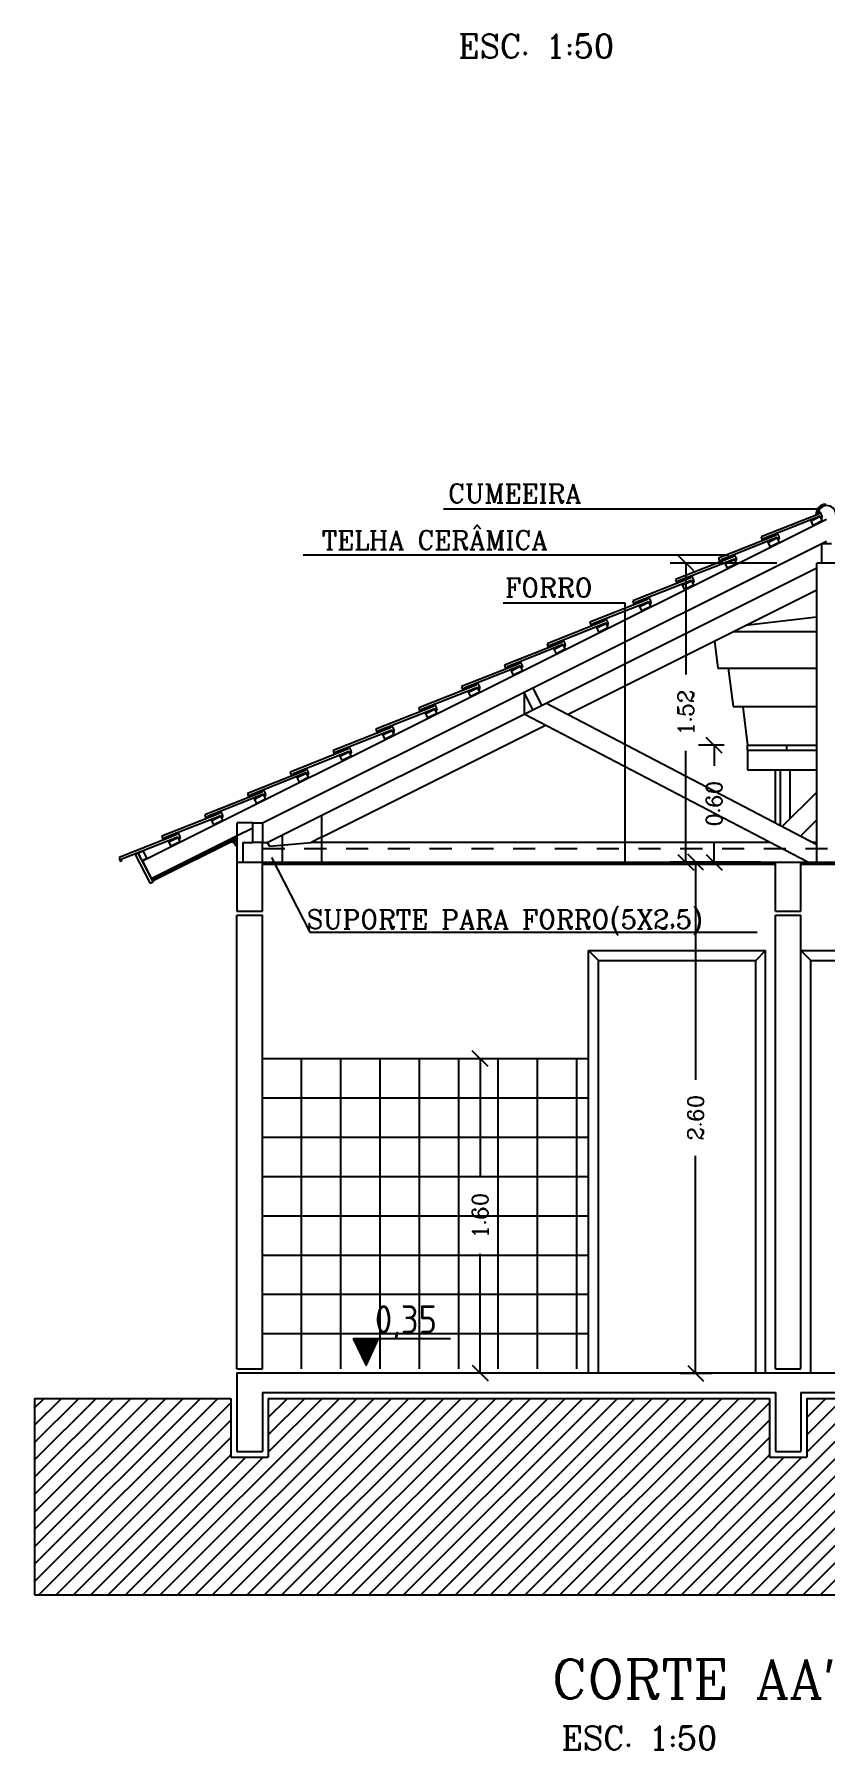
# Model space of a CAD drawing. Extents: x 121.8 to 221.5, y 86.6 to 106.4.
# Drawn here: x 192.78 to 196.8, y 86.59 to 95.32 of the extents above; entities that cross this region are included whole.
import ezdxf
from ezdxf.enums import TextEntityAlignment as Align

# ---------------------------------------------------------------- set-up
doc = ezdxf.new("R2010")
doc.units = 0
doc.header["$LTSCALE"] = 15
doc.linetypes.add('DASHED2', pattern=[0.375, 0.25, -0.125])
doc.layers.get('0').update_dxf_attribs({"linetype": 'CONTINUOUS'})
doc.layers.get('DEFPOINTS').update_dxf_attribs({"linetype": 'CONTINUOUS'})
for name, color, linetype in [('CONCRETO', 5, 'CONTINUOUS'), ('CORTETERRA', 244, 'CONTINUOUS'), ('COTAS', 244, 'CONTINUOUS'), ('JANELA', 5, 'CONTINUOUS'), ('MADEIRAME', 244, 'CONTINUOUS'), ('PAREDE', 7, 'CONTINUOUS'), ('PISO', 30, 'CONTINUOUS'), ('TELHADO', 20, 'CONTINUOUS'), ('TEXTO', 1, 'CONTINUOUS'), ('VISTAL', 30, 'CONTINUOUS'), ('VISTAP', 244, 'CONTINUOUS')]:
    doc.layers.add(name, color=color, linetype=linetype)
doc.styles.add('ROMANC', font='ROMANC.SHX')
doc.styles.get("Standard").update_dxf_attribs({"font": 'ISOCP'})
doc.dimstyles.get("Standard").update_dxf_attribs({"dimscale": 0.8, "dimtxt": 0.1, "dimasz": 0.1, "dimexe": 0.1, "dimexo": 0.95, "dimgap": 0.09, "dimtad": 0, "dimzin": 0, "dimtxsty": 'ROMANC', "dimblk1": 'OBLIQUE', "dimblk2": 'OBLIQUE', "dimsah": 1, "dimcen": 0.09, "dimclrt": 244, "dimaunit": 1, "dimazin": 3, "dimtfac": 1, "dimtofl": 0, "dimtmove": 0, "dimatfit": 3, "dimtolj": 1, "dimtzin": 0})

# ---------------------------------------------------------------- blocks, each defined once
blk = doc.blocks.new('*X4')
at = {"color": 0}
for p, q in [((191.8346, 96.81), (191.8357, 96.8112)), ((191.8352, 96.8088), (191.8375, 96.8112)), ((191.8357, 96.8076), (191.8392, 96.8112)), ((191.8363, 96.8064), (191.841, 96.8112)), ((191.8369, 96.8052), (191.8428, 96.8112)), ((191.8374, 96.804), (191.8445, 96.8112)), ((191.838, 96.8028), (191.8463, 96.8112)), ((191.8386, 96.8016), (191.8481, 96.8112)), ((191.8391, 96.8004), (191.8498, 96.8112)), ((191.8397, 96.7992), (191.8516, 96.8112)), ((191.8403, 96.798), (191.8534, 96.8112)), ((191.8408, 96.7968), (191.8551, 96.8112)), ((191.8414, 96.7956), (191.8569, 96.8112)), ((191.842, 96.7944), (191.8587, 96.8112)), ((191.8425, 96.7932), (191.8605, 96.8112)), ((191.8431, 96.792), (191.8622, 96.8112)), ((191.8436, 96.7908), (191.864, 96.8112)), ((191.8442, 96.7896), (191.8658, 96.8112)), ((191.8448, 96.7884), (191.8675, 96.8112)), ((191.8453, 96.7872), (191.8693, 96.8112)), ((191.8459, 96.786), (191.8711, 96.8112)), ((191.8465, 96.7848), (191.8728, 96.8112)), ((191.847, 96.7836), (191.8746, 96.8112)), ((191.8476, 96.7824), (191.8764, 96.8112)), ((191.8482, 96.7812), (191.8781, 96.8112)), ((191.8487, 96.78), (191.8799, 96.8112)), ((191.8493, 96.7788), (191.8817, 96.8112)), ((191.8499, 96.7776), (191.8834, 96.8112)), ((191.8504, 96.7764), (191.8852, 96.8112)), ((191.851, 96.7752), (191.887, 96.8112)), ((191.8516, 96.774), (191.8887, 96.8112)), ((191.8521, 96.7728), (191.8905, 96.8112)), ((191.8527, 96.7716), (191.8923, 96.8112)), ((191.8533, 96.7704), (191.894, 96.8112)), ((191.8538, 96.7692), (191.8958, 96.8112)), ((191.8544, 96.768), (191.8976, 96.8112)), ((191.855, 96.7668), (191.8972, 96.809)), ((191.8555, 96.7656), (191.8957, 96.8057)), ((191.8561, 96.7644), (191.8942, 96.8025)), ((191.8567, 96.7632), (191.8927, 96.7992)), ((191.8572, 96.762), (191.8913, 96.796)), ((191.8578, 96.7608), (191.8898, 96.7928)), ((191.8584, 96.7596), (191.8883, 96.7895)), ((191.8589, 96.7584), (191.8868, 96.7863)), ((191.8595, 96.7572), (191.8853, 96.783)), ((191.8601, 96.756), (191.8839, 96.7798)), ((191.8606, 96.7548), (191.8824, 96.7765)), ((191.8612, 96.7536), (191.8809, 96.7733)), ((191.8618, 96.7524), (191.8794, 96.77)), ((191.8623, 96.7512), (191.8779, 96.7668)), ((191.8629, 96.75), (191.8765, 96.7635)), ((191.8635, 96.7488), (191.875, 96.7603)), ((191.864, 96.7476), (191.8735, 96.757)), ((191.8646, 96.7464), (191.872, 96.7538)), ((191.8652, 96.7452), (191.8705, 96.7505)), ((191.8657, 96.744), (191.8691, 96.7473)), ((191.8663, 96.7428), (191.8676, 96.744))]:
    blk.add_line(p, q, dxfattribs=at)
blk = doc.blocks.new('_OBLIQUE')
at = {"color": 0, "linetype": 'BYBLOCK'}
blk.add_line((-0.5, -0.5), (0.5, 0.5), dxfattribs=at)
blk = doc.blocks.new('*D30')
at = {"color": 0, "linetype": 'BYBLOCK'}
for p, q in [((196.5532, 92.6292), (196.011, 92.6292)), ((196.091, 92.6292), (196.091, 92.0617)), ((196.091, 91.1064), (196.091, 91.6739)), ((196.4721, 91.1064), (196.011, 91.1064))]:
    blk.add_line(p, q, dxfattribs=at)
at = {"layer": 'DEFPOINTS', "color": 0, "linetype": 'BYBLOCK'}
for p in [(196.7132, 92.6292), (196.091, 91.1064), (196.6321, 91.1064)]:
    blk.add_point(p, dxfattribs=at)
at = {"color": 0, "linetype": 'BYBLOCK', "xscale": 0.08000000000000002, "yscale": 0.08000000000000002, "zscale": 0.08000000000000002}
for p, rotation in [((196.091, 92.6292), 90), ((196.091, 91.1064), 270)]:
    blk.add_blockref('_OBLIQUE', p, dxfattribs=dict(at, rotation=rotation))
at = {"color": 244, "linetype": 'BYBLOCK', "insert": (196.091, 91.8678), "char_height": 0.08, "attachment_point": 5, "rotation": 90, "style": 'ROMANC'}
blk.add_mtext('\\A1;1.52', dxfattribs=at)
blk = doc.blocks.new('*D31')
at = {"color": 0, "linetype": 'BYBLOCK'}
for p, q in [((196.3875, 91.1067), (196.0608, 91.1067)), ((196.1408, 91.1067), (196.1408, 89.9992)), ((196.1408, 88.5038), (196.1408, 89.6114)), ((196.2212, 88.5038), (196.0608, 88.5038))]:
    blk.add_line(p, q, dxfattribs=at)
at = {"layer": 'DEFPOINTS', "color": 0, "linetype": 'BYBLOCK'}
for p in [(196.5475, 91.1067), (196.1408, 88.5038), (196.3812, 88.5038)]:
    blk.add_point(p, dxfattribs=at)
at = {"color": 0, "linetype": 'BYBLOCK', "xscale": 0.08000000000000002, "yscale": 0.08000000000000002, "zscale": 0.08000000000000002}
for p, rotation in [((196.1408, 91.1067), 90), ((196.1408, 88.5038), 270)]:
    blk.add_blockref('_OBLIQUE', p, dxfattribs=dict(at, rotation=rotation))
at = {"color": 244, "linetype": 'BYBLOCK', "insert": (196.1408, 89.8053), "char_height": 0.08, "attachment_point": 5, "rotation": 90, "style": 'ROMANC'}
blk.add_mtext('\\A1;2.60', dxfattribs=at)
blk = doc.blocks.new('*D32')
at = {"color": 0, "linetype": 'BYBLOCK'}
for p, q in [((195.0447, 90.1064), (195.0447, 89.5003)), ((195.0964, 90.1064), (195.1247, 90.1064)), ((195.0447, 88.5064), (195.0447, 89.1125)), ((195.0964, 88.5064), (195.1247, 88.5064))]:
    blk.add_line(p, q, dxfattribs=at)
at = {"layer": 'DEFPOINTS', "color": 0, "linetype": 'BYBLOCK'}
for p in [(194.9364, 90.1064), (194.9364, 88.5064), (195.0447, 88.5064)]:
    blk.add_point(p, dxfattribs=at)
at = {"color": 0, "linetype": 'BYBLOCK', "xscale": 0.08000000000000002, "yscale": 0.08000000000000002, "zscale": 0.08000000000000002}
for p, rotation in [((195.0447, 90.1064), 90), ((195.0447, 88.5064), 270)]:
    blk.add_blockref('_OBLIQUE', p, dxfattribs=dict(at, rotation=rotation))
at = {"color": 244, "linetype": 'BYBLOCK', "insert": (195.0447, 89.3064), "char_height": 0.08, "attachment_point": 5, "rotation": 90, "style": 'ROMANC'}
blk.add_mtext('\\A1;1.60', dxfattribs=at)
blk = doc.blocks.new('*D35')
at = {"color": 0, "linetype": 'BYBLOCK'}
for p, q in [((196.2854, 91.7017), (196.1552, 91.7017)), ((196.2352, 91.7017), (196.2352, 91.5979)), ((196.2352, 91.1064), (196.2352, 91.2101)), ((196.4264, 91.1064), (196.1552, 91.1064))]:
    blk.add_line(p, q, dxfattribs=at)
at = {"layer": 'DEFPOINTS', "color": 0, "linetype": 'BYBLOCK'}
for p in [(196.4054, 91.7017), (196.2352, 91.1064), (196.5464, 91.1064)]:
    blk.add_point(p, dxfattribs=at)
at = {"color": 0, "linetype": 'BYBLOCK', "xscale": 0.08000000000000002, "yscale": 0.08000000000000002, "zscale": 0.08000000000000002}
for p, rotation in [((196.2352, 91.7017), 90), ((196.2352, 91.1064), 270)]:
    blk.add_blockref('_OBLIQUE', p, dxfattribs=dict(at, rotation=rotation))
at = {"color": 244, "linetype": 'BYBLOCK', "insert": (196.2352, 91.404), "char_height": 0.08, "attachment_point": 5, "rotation": 90, "style": 'ROMANC'}
blk.add_mtext('\\A1;0.60', dxfattribs=at)
blk = doc.blocks.new('*X86')
at = {"color": 0, "linetype": 'CONTINUOUS'}
for p, q in [((192.7708, 82.9041), (193.7046, 83.8379)), ((192.7708, 82.9925), (193.6162, 83.8379)), ((192.7708, 83.0809), (193.5278, 83.8379)), ((192.7708, 83.1693), (193.4394, 83.8379)), ((192.7708, 83.2577), (193.351, 83.8379)), ((192.7708, 83.3461), (193.2626, 83.8379)), ((192.7708, 83.4345), (193.1742, 83.8379)), ((192.7708, 83.5229), (193.0859, 83.8379)), ((192.7708, 83.6112), (192.9975, 83.8379)), ((192.7708, 83.6996), (192.9091, 83.8379)), ((192.7708, 83.788), (192.8207, 83.8379)), ((192.793, 82.8379), (193.7708, 83.8157)), ((193.3233, 82.8379), (194.3233, 83.8379)), ((193.4117, 82.8379), (194.4117, 83.8379)), ((193.5001, 82.8379), (194.5001, 83.8379)), ((193.5885, 82.8379), (194.5885, 83.8379)), ((193.6768, 82.8379), (194.6768, 83.8379)), ((193.7652, 82.8379), (194.7652, 83.8379)), ((193.8536, 82.8379), (194.8536, 83.8379)), ((193.942, 82.8379), (194.942, 83.8379)), ((193.9608, 83.5638), (194.2349, 83.8379)), ((193.9608, 83.6522), (194.1465, 83.8379)), ((193.9608, 83.7406), (194.0581, 83.8379)), ((193.9608, 83.829), (193.9697, 83.8379)), ((194.0304, 82.8379), (195.0304, 83.8379)), ((194.1188, 82.8379), (195.1188, 83.8379)), ((194.2072, 82.8379), (195.2072, 83.8379)), ((194.2956, 82.8379), (195.2956, 83.8379)), ((194.384, 82.8379), (195.384, 83.8379)), ((194.4723, 82.8379), (195.4723, 83.8379)), ((194.5607, 82.8379), (195.5607, 83.8379)), ((194.6491, 82.8379), (195.6491, 83.8379)), ((194.7375, 82.8379), (195.7375, 83.8379)), ((194.8259, 82.8379), (195.8259, 83.8379)), ((194.9143, 82.8379), (195.9143, 83.8379)), ((195.0027, 82.8379), (196.0027, 83.8379)), ((195.0911, 82.8379), (196.0911, 83.8379)), ((195.1794, 82.8379), (196.1794, 83.8379)), ((195.2678, 82.8379), (196.2678, 83.8379)), ((195.3562, 82.8379), (196.3562, 83.8379)), ((195.4446, 82.8379), (196.4446, 83.8379)), ((195.533, 82.8379), (196.5108, 83.8157)), ((196.0633, 82.8379), (197.0633, 83.8379)), ((196.1517, 82.8379), (197.1517, 83.8379)), ((196.2401, 82.8379), (197.2401, 83.8379)), ((196.3285, 82.8379), (197.3285, 83.8379)), ((196.4169, 82.8379), (197.4169, 83.8379)), ((196.5053, 82.8379), (197.5053, 83.8379)), ((196.5937, 82.8379), (197.5408, 83.785)), ((196.7008, 83.5638), (196.9749, 83.8379)), ((196.7008, 83.6522), (196.8866, 83.8379)), ((196.7008, 83.7405), (196.7982, 83.8379)), ((196.7008, 83.8289), (196.7098, 83.8379)), ((197.0356, 82.8379), (198.0356, 83.8379)), ((197.124, 82.8379), (198.124, 83.8379)), ((197.2124, 82.8379), (198.2124, 83.8379)), ((197.3008, 82.8379), (198.3008, 83.8379)), ((197.3892, 82.8379), (198.3892, 83.8379)), ((197.4775, 82.8379), (198.4775, 83.8379)), ((197.5659, 82.8379), (198.5659, 83.8379)), ((197.6543, 82.8379), (198.6543, 83.8379)), ((197.7308, 83.7983), (197.7704, 83.8379)), ((197.7308, 83.7099), (197.8588, 83.8379)), ((197.7308, 83.6215), (197.9472, 83.8379)), ((197.7427, 82.8379), (198.7427, 83.8379)), ((197.8311, 82.8379), (198.8311, 83.8379)), ((197.9195, 82.8379), (198.9195, 83.8379)), ((198.0079, 82.8379), (199.0079, 83.8379)), ((198.0963, 82.8379), (199.0963, 83.8379)), ((198.1846, 82.8379), (199.1846, 83.8379)), ((198.273, 82.8379), (199.273, 83.8379)), ((198.3614, 82.8379), (199.3614, 83.8379)), ((198.4498, 82.8379), (199.4498, 83.8379)), ((198.5382, 82.8379), (199.5382, 83.8379)), ((198.6266, 82.8379), (199.6266, 83.8379)), ((198.715, 82.8379), (199.6408, 83.7637)), ((199.1569, 82.8379), (200.1569, 83.8379)), ((199.2453, 82.8379), (200.2453, 83.8379)), ((199.3337, 82.8379), (200.3337, 83.8379)), ((199.4221, 82.8379), (200.4221, 83.8379)), ((199.5105, 82.8379), (200.5105, 83.8379)), ((199.5989, 82.8379), (200.5989, 83.8379)), ((199.6873, 82.8379), (200.6873, 83.8379)), ((199.7756, 82.8379), (200.7756, 83.8379)), ((199.8308, 83.7769), (199.8918, 83.8379)), ((199.8308, 83.6886), (199.9801, 83.8379)), ((199.8308, 83.6002), (200.0685, 83.8379)), ((199.864, 82.8379), (200.8308, 83.8047)), ((192.8813, 82.8379), (193.7708, 83.7274)), ((195.6214, 82.8379), (196.5108, 83.7273)), ((196.682, 82.8379), (197.5408, 83.6967)), ((198.8034, 82.8379), (199.6408, 83.6753)), ((199.9524, 82.8379), (200.8308, 83.7163)), ((192.9697, 82.8379), (193.7708, 83.639)), ((195.7098, 82.8379), (196.5108, 83.6389)), ((196.7704, 82.8379), (197.5408, 83.6083)), ((198.8918, 82.8379), (199.6408, 83.5869)), ((200.0408, 82.8379), (200.8308, 83.6279)), ((193.0581, 82.8379), (193.7708, 83.5506)), ((193.1465, 82.8379), (193.8465, 83.5379)), ((193.2349, 82.8379), (193.9349, 83.5379)), ((195.7982, 82.8379), (196.5108, 83.5505)), ((195.8866, 82.8379), (196.5866, 83.5379)), ((195.9749, 82.8379), (196.6749, 83.5379)), ((196.8588, 82.8379), (197.5588, 83.5379)), ((196.9472, 82.8379), (197.6472, 83.5379)), ((198.9801, 82.8379), (199.6801, 83.5379)), ((199.0685, 82.8379), (199.7685, 83.5379)), ((200.1292, 82.8379), (200.8308, 83.5395)), ((200.2176, 82.8379), (200.8308, 83.4511)), ((200.306, 82.8379), (200.8308, 83.3627)), ((200.3944, 82.8379), (200.8308, 83.2743)), ((200.4827, 82.8379), (200.8308, 83.186)), ((200.5711, 82.8379), (200.8308, 83.0976)), ((200.6595, 82.8379), (200.8308, 83.0092)), ((200.7479, 82.8379), (200.8308, 82.9208))]:
    blk.add_line(p, q, dxfattribs=at)
blk = doc.blocks.new('A$CF1D2')
at = {"layer": 'TEXTO', "color": 1, "ltscale": 0.3, "style": 'ROMANC'}
blk.add_text('ESC. 1:50', height=0.12, dxfattribs=at).set_placement((0.0157, 0.005))

msp = doc.modelspace()

# ---------------------------------------------------------------- linework, layer by layer
at = {"layer": 'CONCRETO', "color": 5}
for p, q in [((193.8064, 91.1064), (193.9364, 91.1064)), ((193.9364, 90.8564), (193.9364, 91.1064)), ((196.5464, 90.8564), (196.5464, 91.1064)), ((196.5464, 91.1064), (196.6764, 91.1064)), ((196.6764, 90.8564), (196.6764, 91.1064)), ((193.8064, 90.8564), (193.9364, 90.8564)), ((196.5464, 90.8564), (196.6764, 90.8564)), ((193.8064, 88.5064), (198.9764, 88.5064)), ((193.8064, 88.5064), (193.8064, 88.1064)), ((193.9364, 88.4064), (193.9364, 88.1064)), ((193.9364, 88.4064), (196.5464, 88.4064)), ((196.5464, 88.4064), (196.5464, 88.1064)), ((196.6764, 88.4064), (196.6764, 88.1064)), ((196.6764, 88.4064), (197.5764, 88.4064)), ((193.8064, 88.1064), (193.9364, 88.1064)), ((196.5464, 88.1064), (196.6764, 88.1064))]:
    msp.add_line(p, q, dxfattribs=at)
at = {"layer": 'CONCRETO', "color": 5, "linetype": 'CONTINUOUS'}
msp.add_line((193.8064, 91.1064), (193.8064, 90.8564), dxfattribs=at)
at = {"layer": 'CORTETERRA', "color": 244}
for p, q in [((192.7764, 88.3764), (193.7764, 88.3764)), ((192.7764, 88.3764), (192.7764, 87.3764)), ((193.7764, 88.3764), (193.7764, 88.0764)), ((193.9664, 88.3764), (193.9664, 88.0764)), ((193.9664, 88.3764), (196.5164, 88.3764)), ((196.5164, 88.3764), (196.5164, 88.0764)), ((196.7064, 88.3764), (196.7064, 88.0764)), ((196.7064, 88.3764), (197.5464, 88.3764)), ((193.7764, 88.0764), (193.9664, 88.0764)), ((196.5164, 88.0764), (196.7064, 88.0764)), ((192.7764, 87.3764), (200.8364, 87.3764))]:
    msp.add_line(p, q, dxfattribs=at)
at = {"layer": 'JANELA', "color": 244}
for p, q in [((195.5964, 90.6564), (196.4964, 90.6564)), ((195.5964, 88.5064), (195.5964, 90.6564)), ((195.6464, 90.6064), (195.5964, 90.6564)), ((195.6464, 90.6064), (196.4464, 90.6064)), ((195.6464, 88.5064), (195.6464, 90.6064)), ((196.4464, 90.6064), (196.4964, 90.6564)), ((196.4464, 88.5064), (196.4464, 90.6064)), ((196.4964, 88.5064), (196.4964, 90.6564)), ((196.6764, 88.5264), (196.6764, 90.6564)), ((196.6764, 90.6564), (197.5764, 90.6564)), ((196.7264, 90.6064), (196.6764, 90.6564)), ((196.7264, 88.5064), (196.7264, 90.6064)), ((196.7264, 90.6064), (197.5264, 90.6064))]:
    msp.add_line(p, q, dxfattribs=at)
at = {"layer": 'MADEIRAME', "color": 30, "linetype": 'CONTINUOUS'}
for p, q in [((196.7575, 91.1957), (195.3788, 91.9156)), ((196.7119, 91.1067), (195.2684, 91.8604))]:
    msp.add_line(p, q, dxfattribs=at)
at = {"layer": 'PAREDE', "color": 6, "linetype": 'CONTINUOUS'}
for p, q in [((193.8075, 91.2067), (193.8075, 91.3067)), ((193.8875, 91.3067), (193.8075, 91.3067)), ((193.8075, 91.1067), (193.8075, 91.2067))]:
    msp.add_line(p, q, dxfattribs=at)
at = {"layer": 'PAREDE', "color": 6}
for p, q in [((193.9375, 91.1067), (193.9375, 91.2067)), ((193.8064, 88.5264), (193.8064, 90.8364)), ((193.8064, 90.8364), (193.9364, 90.8364)), ((193.9364, 88.5264), (193.9364, 90.8364)), ((196.5464, 88.5264), (196.5464, 90.8364)), ((196.5464, 90.8364), (196.6764, 90.8364)), ((196.6764, 88.5264), (196.6764, 90.8364)), ((193.8064, 88.5264), (193.9364, 88.5264)), ((196.5464, 88.5264), (196.6764, 88.5264))]:
    msp.add_line(p, q, dxfattribs=at)
at = {"layer": 'PISO', "color": 30}
for p, q in [((193.9364, 90.1064), (195.5964, 90.1064)), ((194.1364, 88.5264), (194.1364, 90.1064)), ((194.3364, 88.5264), (194.3364, 90.1064)), ((194.5364, 88.5264), (194.5364, 90.1064)), ((194.7364, 88.5264), (194.7364, 90.1064)), ((194.9364, 88.5264), (194.9364, 90.1064)), ((195.1364, 88.5264), (195.1364, 90.1064)), ((195.3364, 88.5264), (195.3364, 90.1064)), ((195.5364, 88.5264), (195.5364, 90.1064)), ((193.9364, 89.9064), (195.5964, 89.9064)), ((193.9364, 89.7064), (195.5964, 89.7064)), ((193.9364, 89.5064), (195.5964, 89.5064)), ((193.9364, 89.3064), (195.5964, 89.3064)), ((193.9364, 89.1064), (195.5964, 89.1064)), ((193.9364, 88.9064), (195.5964, 88.9064)), ((193.9364, 88.7064), (195.5964, 88.7064))]:
    msp.add_line(p, q, dxfattribs=at)
at = {"layer": 'TELHADO', "color": 30}
for p, q in [((193.9828, 91.1305), (194.1772, 90.7496)), ((194.1772, 90.7496), (196.4545, 90.7496))]:
    msp.add_line(p, q, dxfattribs=at)
at = {"layer": 'TEXTO', "color": 30, "linetype": 'CONTINUOUS'}
for p, q in [((194.8575, 92.9055), (196.762, 92.9055)), ((194.144, 92.6719), (196.3077, 92.6719)), ((195.1616, 92.4266), (195.7814, 92.4266)), ((195.7814, 92.4266), (195.7814, 91.1008))]:
    msp.add_line(p, q, dxfattribs=at)
at = {"layer": 'TEXTO', "color": 1}
for p, q in [((194.399, 88.6815), (194.8935, 88.6815)), ((194.399, 88.6815), (194.4641, 88.5432)), ((194.4641, 88.5432), (194.5274, 88.682))]:
    msp.add_line(p, q, dxfattribs=at)
at = {"layer": 'VISTAL', "color": 30}
for p, q in [((193.3262, 91.1129), (196.8075, 92.8535)), ((196.7575, 91.1067), (196.7575, 92.6292)), ((193.9611, 91.2067), (195.3126, 91.8825)), ((194.2375, 91.2331), (195.3778, 91.8033)), ((194.2375, 91.3449), (194.2375, 91.1067)), ((193.9375, 91.2067), (193.8875, 91.2067)), ((194.0375, 91.2449), (194.0375, 91.1067)), ((196.5203, 91.2067), (194.2375, 91.2067)), ((196.7575, 91.2067), (196.7364, 91.2067))]:
    msp.add_line(p, q, dxfattribs=at)
at = {"layer": 'VISTAL', "color": 30, "linetype": 'CONTINUOUS'}
for p, q in [((195.3126, 91.9943), (196.8075, 92.7417)), ((195.3573, 91.9049), (196.7575, 92.6049)), ((195.4882, 91.8585), (196.7575, 92.4931)), ((193.9375, 91.3067), (195.2679, 91.9719)), ((195.2679, 91.9719), (195.2679, 91.8601)), ((196.7575, 91.4632), (196.7575, 91.5767)), ((193.371, 91.0235), (193.8075, 91.2417)), ((193.3262, 91.1129), (193.371, 91.0235))]:
    msp.add_line(p, q, dxfattribs=at)
at = {"layer": 'VISTAL', "linetype": 'CONTINUOUS'}
for p, q in [((196.4054, 91.6767), (196.4054, 91.7017)), ((196.4054, 91.6767), (196.7575, 91.6767)), ((196.4054, 91.6767), (196.4054, 91.5767)), ((196.6054, 91.6767), (196.6054, 91.7017)), ((196.4054, 91.5767), (196.7575, 91.5767)), ((196.5475, 91.3054), (196.5475, 91.5767)), ((196.5725, 91.2923), (196.5725, 91.5767)), ((196.6225, 91.3282), (196.6225, 91.5767)), ((196.5818, 91.2875), (196.7575, 91.4632)), ((196.6747, 91.239), (196.7575, 91.3217))]:
    msp.add_line(p, q, dxfattribs=at)
at = {"layer": 'VISTAL', "color": 30, "linetype": 'DASHED2', "ltscale": 0.1}
for p, q in [((193.8075, 91.2417), (193.8875, 91.2817)), ((193.8375, 91.2067), (193.8875, 91.2067)), ((193.8375, 91.2067), (193.8375, 91.1067)), ((193.973, 91.1878), (194.1847, 91.2067)), ((194.2375, 91.2331), (194.1847, 91.2067)), ((193.8375, 91.1067), (193.9375, 91.1067))]:
    msp.add_line(p, q, dxfattribs=at)
at = {"layer": 'VISTAP', "color": 30, "linetype": 'CONTINUOUS'}
for p, q in [((196.7669, 92.8791), (196.4744, 92.7635)), ((196.4882, 92.7568), (196.7737, 92.8696)), ((196.7528, 92.8752), (196.7609, 92.8784)), ((196.7749, 92.8904), (196.7655, 92.8871)), ((196.7655, 92.8871), (196.7669, 92.8791)), ((196.7737, 92.8696), (196.7809, 92.8592)), ((196.7834, 92.8734), (196.7749, 92.8904)), ((196.7809, 92.8592), (196.7861, 92.8613)), ((196.7861, 92.8613), (196.7834, 92.8734)), ((196.5491, 92.7702), (196.2566, 92.6546)), ((196.2704, 92.6479), (196.5559, 92.7607)), ((196.4744, 92.7635), (196.4801, 92.7447)), ((196.4877, 92.7478), (196.4882, 92.7568)), ((196.5571, 92.7815), (196.5477, 92.7782)), ((196.5477, 92.7782), (196.5491, 92.7702)), ((196.5559, 92.7607), (196.5631, 92.7503)), ((196.5656, 92.7645), (196.5571, 92.7815)), ((196.5683, 92.7524), (196.5656, 92.7645)), ((196.3393, 92.6726), (196.33, 92.6693)), ((196.33, 92.6693), (196.3313, 92.6613)), ((196.3478, 92.6556), (196.3393, 92.6726)), ((196.4801, 92.7447), (196.4877, 92.7478)), ((196.5631, 92.7503), (196.5683, 92.7524)), ((196.3313, 92.6613), (196.0388, 92.5457)), ((196.0526, 92.539), (196.3381, 92.6518)), ((196.2566, 92.6546), (196.2623, 92.6358)), ((196.2623, 92.6358), (196.2699, 92.6389)), ((196.2699, 92.6389), (196.2704, 92.6479)), ((196.3381, 92.6518), (196.3453, 92.6414)), ((196.3453, 92.6414), (196.3506, 92.6435)), ((196.3506, 92.6435), (196.3478, 92.6556)), ((196.8575, 92.6292), (196.7575, 92.6292)), ((196.1135, 92.5524), (195.821, 92.4368)), ((195.8349, 92.4301), (196.1203, 92.5429)), ((196.0388, 92.5457), (196.0445, 92.5269)), ((196.0445, 92.5269), (196.0521, 92.53)), ((196.0521, 92.53), (196.0526, 92.539)), ((196.1215, 92.5637), (196.1122, 92.5604)), ((196.1122, 92.5604), (196.1135, 92.5524)), ((196.1203, 92.5429), (196.1275, 92.5325)), ((196.13, 92.5467), (196.1215, 92.5637)), ((196.1275, 92.5325), (196.1328, 92.5346)), ((196.1328, 92.5346), (196.13, 92.5467)), ((195.8957, 92.4435), (195.6032, 92.3279)), ((195.6171, 92.3212), (195.9025, 92.434)), ((195.821, 92.4368), (195.8267, 92.418)), ((195.8267, 92.418), (195.8343, 92.4211)), ((195.8343, 92.4211), (195.8349, 92.4301)), ((195.9037, 92.4548), (195.8944, 92.4515)), ((195.8944, 92.4515), (195.8957, 92.4435)), ((195.9025, 92.434), (195.9097, 92.4236)), ((195.9122, 92.4378), (195.9037, 92.4548)), ((195.9097, 92.4236), (195.915, 92.4257)), ((195.915, 92.4257), (195.9122, 92.4378)), ((195.6779, 92.3346), (195.3854, 92.219)), ((195.3993, 92.2123), (195.6847, 92.3251)), ((195.6032, 92.3279), (195.609, 92.3091)), ((195.6166, 92.3122), (195.6171, 92.3212)), ((195.6859, 92.3459), (195.6766, 92.3426)), ((195.6766, 92.3426), (195.6779, 92.3346)), ((195.6847, 92.3251), (195.6919, 92.3147)), ((195.6944, 92.3289), (195.6859, 92.3459)), ((195.6972, 92.3168), (195.6944, 92.3289)), ((196.7575, 92.3543), (196.3942, 92.3115)), ((195.4681, 92.237), (195.4588, 92.2337)), ((195.4588, 92.2337), (195.4601, 92.2257)), ((195.4766, 92.22), (195.4681, 92.237)), ((195.609, 92.3091), (195.6166, 92.3122)), ((195.6919, 92.3147), (195.6972, 92.3168)), ((196.2376, 92.2332), (196.2545, 92.0951)), ((196.333, 92.2809), (196.7575, 92.2809)), ((195.4601, 92.2257), (195.1676, 92.1101)), ((195.1815, 92.1034), (195.4669, 92.2162)), ((195.3854, 92.219), (195.3912, 92.2002)), ((195.3912, 92.2002), (195.3988, 92.2033)), ((195.3988, 92.2033), (195.3993, 92.2123)), ((195.4669, 92.2162), (195.4741, 92.2058)), ((195.4741, 92.2058), (195.4794, 92.2079)), ((195.4794, 92.2079), (195.4766, 92.22)), ((195.2423, 92.1168), (194.9498, 92.0012)), ((194.9637, 91.9945), (195.2491, 92.1073)), ((195.1676, 92.1101), (195.1734, 92.0913)), ((195.1734, 92.0913), (195.181, 92.0944)), ((195.181, 92.0944), (195.1815, 92.1034)), ((195.2503, 92.1281), (195.241, 92.1249)), ((195.241, 92.1249), (195.2423, 92.1168)), ((195.2491, 92.1073), (195.2563, 92.0969)), ((195.2588, 92.1111), (195.2503, 92.1281)), ((195.2563, 92.0969), (195.2616, 92.099)), ((195.2616, 92.099), (195.2588, 92.1111)), ((196.2545, 92.0951), (196.7575, 92.0951)), ((196.3071, 92.0947), (196.3312, 91.8984)), ((195.0245, 92.0079), (194.732, 91.8923)), ((194.7459, 91.8856), (195.0313, 91.9984)), ((194.9498, 92.0012), (194.9556, 91.9824)), ((194.9556, 91.9824), (194.9632, 91.9855)), ((194.9632, 91.9855), (194.9637, 91.9945)), ((195.0325, 92.0192), (195.0232, 92.016)), ((195.0232, 92.016), (195.0245, 92.0079)), ((195.0313, 91.9984), (195.0385, 91.988)), ((195.041, 92.0023), (195.0325, 92.0192)), ((195.0385, 91.988), (195.0438, 91.9901)), ((195.0438, 91.9901), (195.041, 92.0023)), ((194.8067, 91.899), (194.5142, 91.7834)), ((194.5281, 91.7767), (194.8136, 91.8895)), ((194.732, 91.8923), (194.7378, 91.8735)), ((194.7454, 91.8766), (194.7459, 91.8856)), ((194.8147, 91.9103), (194.8054, 91.9071)), ((194.8054, 91.9071), (194.8067, 91.899)), ((194.8136, 91.8895), (194.8207, 91.8791)), ((194.8232, 91.8934), (194.8147, 91.9103)), ((194.8207, 91.8791), (194.826, 91.8812)), ((194.826, 91.8812), (194.8232, 91.8934)), ((196.3312, 91.8984), (196.7575, 91.8984)), ((196.3813, 91.8977), (196.4054, 91.7017)), ((194.5969, 91.8015), (194.5876, 91.7982)), ((194.5876, 91.7982), (194.5889, 91.7901)), ((194.6055, 91.7845), (194.5969, 91.8015)), ((194.7378, 91.8735), (194.7454, 91.8766)), ((194.5889, 91.7901), (194.2964, 91.6745)), ((194.3103, 91.6678), (194.5958, 91.7806)), ((194.5142, 91.7834), (194.52, 91.7646)), ((194.52, 91.7646), (194.5276, 91.7677)), ((194.5276, 91.7677), (194.5281, 91.7767)), ((194.5958, 91.7806), (194.6029, 91.7702)), ((194.6029, 91.7702), (194.6082, 91.7723)), ((194.6082, 91.7723), (194.6055, 91.7845)), ((194.3712, 91.6812), (194.0786, 91.5656)), ((194.0925, 91.5589), (194.378, 91.6717)), ((194.2964, 91.6745), (194.3022, 91.6557)), ((194.3022, 91.6557), (194.3098, 91.6588)), ((194.3098, 91.6588), (194.3103, 91.6678)), ((194.3792, 91.6926), (194.3698, 91.6893)), ((194.3698, 91.6893), (194.3712, 91.6812)), ((194.378, 91.6717), (194.3851, 91.6613)), ((194.3877, 91.6756), (194.3792, 91.6926)), ((194.3851, 91.6613), (194.3904, 91.6634)), ((194.3904, 91.6634), (194.3877, 91.6756)), ((196.4054, 91.7017), (196.7575, 91.7017)), ((194.1534, 91.5723), (193.8609, 91.4567)), ((193.8747, 91.45), (194.1602, 91.5628)), ((194.0786, 91.5656), (194.0844, 91.5468)), ((194.0844, 91.5468), (194.092, 91.5499)), ((194.092, 91.5499), (194.0925, 91.5589)), ((194.1614, 91.5837), (194.152, 91.5804)), ((194.152, 91.5804), (194.1534, 91.5723)), ((194.1602, 91.5628), (194.1673, 91.5524)), ((194.1699, 91.5667), (194.1614, 91.5837)), ((194.1673, 91.5524), (194.1726, 91.5545)), ((194.1726, 91.5545), (194.1699, 91.5667)), ((193.9356, 91.4635), (193.6431, 91.3478)), ((193.6569, 91.3411), (193.9424, 91.4539)), ((193.8609, 91.4567), (193.8666, 91.4379)), ((193.8742, 91.441), (193.8747, 91.45)), ((193.9436, 91.4748), (193.9342, 91.4715)), ((193.9342, 91.4715), (193.9356, 91.4635)), ((193.9424, 91.4539), (193.9495, 91.4435)), ((193.9521, 91.4578), (193.9436, 91.4748)), ((193.9495, 91.4435), (193.9548, 91.4456)), ((193.9548, 91.4456), (193.9521, 91.4578)), ((193.7258, 91.3659), (193.7164, 91.3626)), ((193.7164, 91.3626), (193.7178, 91.3546)), ((193.7343, 91.3489), (193.7258, 91.3659)), ((193.8666, 91.4379), (193.8742, 91.441)), ((193.7178, 91.3546), (193.4253, 91.239)), ((193.4391, 91.2322), (193.7246, 91.345)), ((193.6431, 91.3478), (193.6488, 91.329)), ((193.6488, 91.329), (193.6564, 91.3321)), ((193.6564, 91.3321), (193.6569, 91.3411)), ((193.7246, 91.345), (193.7318, 91.3346)), ((193.7318, 91.3346), (193.737, 91.3367)), ((193.737, 91.3367), (193.7343, 91.3489)), ((193.5, 91.2457), (193.2075, 91.1301)), ((193.2213, 91.1233), (193.5068, 91.2361)), ((193.3728, 91.0199), (193.8017, 91.2343)), ((193.3772, 91.0109), (193.806, 91.2253)), ((193.4253, 91.239), (193.431, 91.2201)), ((193.431, 91.2201), (193.4386, 91.2232)), ((193.4386, 91.2232), (193.4391, 91.2322)), ((193.508, 91.257), (193.4986, 91.2537)), ((193.4986, 91.2537), (193.5, 91.2457)), ((193.5068, 91.2361), (193.514, 91.2257)), ((193.5165, 91.24), (193.508, 91.257)), ((193.514, 91.2257), (193.5192, 91.2278)), ((193.5192, 91.2278), (193.5165, 91.24)), ((193.782, 91.2125), (193.807, 91.2125)), ((193.782, 91.2125), (193.782, 91.2076)), ((193.806, 91.2253), (193.8017, 91.2343)), ((193.807, 91.1875), (193.8021, 91.1875)), ((193.807, 91.2125), (193.807, 91.1875)), ((193.2075, 91.1301), (193.2132, 91.1112)), ((193.2132, 91.1112), (193.2208, 91.1143)), ((193.2208, 91.1143), (193.2213, 91.1233)), ((193.3035, 91.1522), (193.2901, 91.1455)), ((193.2901, 91.1455), (193.3655, 90.9977)), ((193.3035, 91.1522), (193.3803, 91.0051)), ((193.9375, 91.1067), (196.5475, 91.1067)), ((193.9375, 91.0967), (196.5475, 91.0967)), ((196.6775, 91.1067), (197.5775, 91.1067)), ((196.6775, 91.0967), (197.5775, 91.0967)), ((193.3728, 91.0199), (193.3772, 91.0109)), ((193.3803, 91.0051), (193.3655, 90.9977))]:
    msp.add_line(p, q, dxfattribs=at)
at = {"layer": 'VISTAP', "linetype": 'CONTINUOUS'}
for p, q in [((196.7825, 92.6292), (196.7825, 92.7292)), ((196.7825, 92.7292), (196.8325, 92.7292)), ((195.2679, 91.9719), (195.3126, 91.9943)), ((195.3126, 91.8825), (195.3573, 91.9049)), ((193.8875, 91.3067), (193.9375, 91.3067))]:
    msp.add_line(p, q, dxfattribs=at)
at = {"layer": 'VISTAP'}
for p, q in [((193.8875, 91.2067), (193.8875, 91.3067)), ((193.9375, 91.3067), (193.9375, 91.2067))]:
    msp.add_line(p, q, dxfattribs=at)
at = {"layer": 'VISTAP', "color": 30}
msp.add_line((193.9375, 91.2067), (193.9611, 91.2067), dxfattribs=at)
at = {"layer": 'VISTAP', "color": 30, "linetype": 'DASHED2', "ltscale": 0.1}
for p, q in [((193.9611, 91.2067), (193.973, 91.1878)), ((194.2375, 91.2067), (194.1847, 91.2067))]:
    msp.add_line(p, q, dxfattribs=at)
at = {"layer": 'VISTAP', "color": 30, "linetype": 'DASHED2', "ltscale": 0.03}
msp.add_line((193.9375, 91.1767), (199.6775, 91.1767), dxfattribs=at)
at = {"layer": 'VISTAP', "color": 30, "linetype": 'CONTINUOUS'}
for points in [[(196.7391, 92.8214), (196.7279, 92.8438), (196.7726, 92.8661), (196.7838, 92.8438)], [(196.5213, 92.7125), (196.5101, 92.7349), (196.5548, 92.7572), (196.566, 92.7349)], [(196.3035, 92.6036), (196.2923, 92.626), (196.337, 92.6483), (196.3482, 92.626)], [(196.0857, 92.4947), (196.0745, 92.5171), (196.1192, 92.5394), (196.1304, 92.5171)], [(195.8679, 92.3858), (195.8567, 92.4082), (195.9014, 92.4305), (195.9126, 92.4082)], [(195.6501, 92.2769), (195.6389, 92.2993), (195.6836, 92.3216), (195.6948, 92.2993)], [(195.4323, 92.168), (195.4211, 92.1904), (195.4658, 92.2127), (195.477, 92.1904)], [(195.2145, 92.0591), (195.2033, 92.0815), (195.2481, 92.1038), (195.2592, 92.0815)], [(194.9967, 91.9502), (194.9855, 91.9726), (195.0303, 91.9949), (195.0414, 91.9726)], [(194.7789, 91.8413), (194.7677, 91.8637), (194.8125, 91.886), (194.8236, 91.8637)], [(194.5611, 91.7324), (194.55, 91.7548), (194.5947, 91.7771), (194.6059, 91.7548)], [(194.3433, 91.6235), (194.3322, 91.6459), (194.3769, 91.6683), (194.3881, 91.6459)], [(194.1255, 91.5146), (194.1144, 91.537), (194.1591, 91.5594), (194.1703, 91.537)], [(193.9078, 91.4057), (193.8966, 91.4281), (193.9413, 91.4505), (193.9525, 91.4281)], [(193.69, 91.2968), (193.6788, 91.3192), (193.7235, 91.3416), (193.7347, 91.3192)], [(193.4722, 91.1879), (193.461, 91.2103), (193.5057, 91.2327), (193.5169, 91.2103)], [(193.3481, 91.1249), (193.3258, 91.1137), (193.3058, 91.1537), (193.3281, 91.1649)]]:
    msp.add_lwpolyline(points, close=True, dxfattribs=at)
at = {"layer": 'VISTAP', "linetype": 'CONTINUOUS'}
for points in [[(195.3126, 91.8825), (195.2679, 91.9719)], [(195.3126, 91.9943), (195.3573, 91.9049)]]:
    msp.add_lwpolyline(points, dxfattribs=at)
at = {"layer": 'VISTAP', "color": 30, "linetype": 'CONTINUOUS'}
for centre, radius, start, end in [((196.8079, 92.8751), 0.0551, 95.69614, 179.82091), ((196.8079, 92.8751), 0.0471, 3.72307, 175.8786), ((193.782, 91.1875), 0.0201, 0, 90)]:
    msp.add_arc(centre, radius, start, end, dxfattribs=at)

# ---------------------------------------------------------------- block references
at = {"layer": 'CORTETERRA', "color": 244, "linetype": 'CONTINUOUS'}
msp.add_blockref('*X86', (0.0055, 4.5385), dxfattribs=at)
at = {"layer": 'TELHADO', "color": 30, "linetype": 'CONTINUOUS'}
for p in [(194.9185, 95.1966), (195.4434, 86.5828)]:
    msp.add_blockref('A$CF1D2', p, dxfattribs=at)
at = {"layer": 'TEXTO', "color": 1, "xscale": 2, "yscale": 2, "zscale": 2}
msp.add_blockref('*X4', (-189.2692, -104.9408), dxfattribs=at)

# ---------------------------------------------------------------- texts
at = {"layer": 'TEXTO', "color": 244, "linetype": 'CONTINUOUS', "style": 'ROMANC'}
for s, p in [('CUMEEIRA', (195.2201, 92.9839)), ('TELHA CERÂMICA', (194.8134, 92.7601))]:
    msp.add_text(s, height=0.096, dxfattribs=at).set_placement(p, align=Align.MIDDLE)
for s, p in [('FORRO', (195.1715, 92.4568)), ('SUPORTE PARA FORRO(5X2,5)', (194.1631, 90.7677))]:
    msp.add_text(s, height=0.096, dxfattribs=at).set_placement(p)
at = {"layer": 'TEXTO', "color": 1}
msp.add_text('0,35', height=0.1431, dxfattribs=at).set_placement((194.509, 88.7075))
at = {"layer": 'TEXTO', "color": 5, "ltscale": 0.3, "style": 'ROMANC'}
msp.add_text("CORTE AA' (tesoura 1)", height=0.2, dxfattribs=at).set_placement((195.4082, 86.8478))

# ---------------------------------------------------------------- dimensions: what is measured, and where the dimension line sits
at = {"layer": 'COTAS', "color": 244}
for base, p1, p2, picture, middle in [((196.091, 91.1064), (196.7132, 92.6292), (196.6321, 91.1064), '*D30', (196.091, 91.8678)), ((196.1408, 88.5038), (196.5475, 91.1067), (196.3812, 88.5038), '*D31', (196.1408, 89.8053)), ((195.0447, 88.5064), (194.9364, 90.1064), (194.9364, 88.5064), '*D32', (195.0447, 89.3064))]:
    dim = msp.add_linear_dim(base=base, p1=p1, p2=p2, angle=90, dimstyle='STANDARD', override={"dimexo": 0.2, "dimaunit": 1}, dxfattribs=at)
    dim.commit()
    dim.dimension.update_dxf_attribs({"geometry": picture, "text_midpoint": middle})
at = {"layer": 'PISO', "color": 244}
dim = msp.add_linear_dim(base=(196.2352, 91.1064), p1=(196.4054, 91.7017), p2=(196.5464, 91.1064), angle=90, dimstyle='STANDARD', override={"dimexo": 0.15, "dimaunit": 1}, dxfattribs=at)
dim.commit()
dim.dimension.update_dxf_attribs({"geometry": '*D35', "text_midpoint": (196.2352, 91.404)})

doc.saveas('drawing.dxf')
